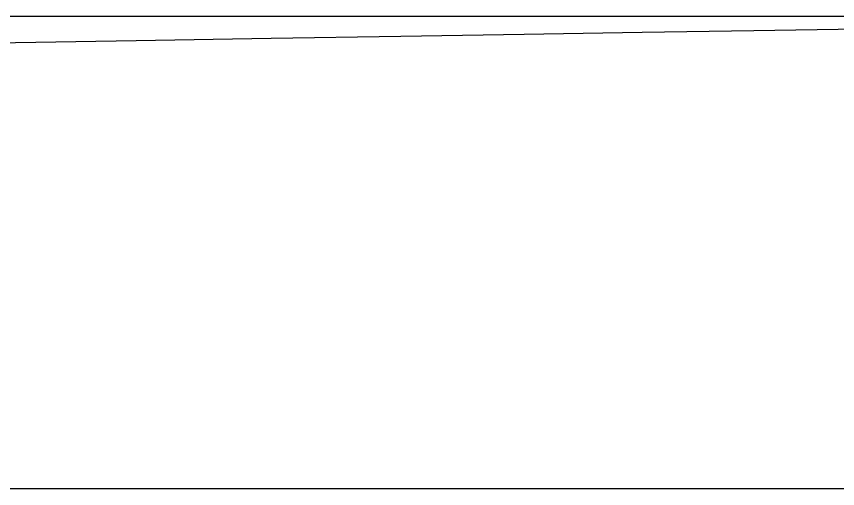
# Model space of a CAD drawing. Header units: inches. Extents: x 0 to 77285, y -118 to 40065.
# Drawn here: x 21140.4 to 21144.646, y 2653.835 to 2656.278 of the extents above; entities that cross this region are included whole.
import ezdxf

# ---------------------------------------------------------------- set-up
doc = ezdxf.new("R2010")
doc.units = ezdxf.units.IN
doc.header["$LTSCALE"] = 5
doc.header["$MEASUREMENT"] = 0
doc.layers.add('55', color=5, linetype='Continuous')

# ---------------------------------------------------------------- blocks, each defined once
blk = doc.blocks.new('A$C674316cb')
blk.add_line((40.5, 170), (40.5, 5145))
blk = doc.blocks.new('A$Ce6d7c87e')
blk.add_line((-242.0041, -17.5576), (-263.5041, -17.5576))
blk.add_lwpolyline([(-258.336, -17.8879), (-257.2784, -17.8704), (-256.243, -17.8532), (-255.2304, -17.8365), (-254.241, -17.8203), (-253.2755, -17.8044), (-252.3342, -17.789), (-251.4178, -17.774), (-250.5268, -17.7595), (-249.6616, -17.7454), (-248.8229, -17.7317), (-248.0111, -17.7186), (-247.2268, -17.7059), (-246.4705, -17.6937), (-245.7427, -17.6819), (-245.0439, -17.6707), (-244.3747, -17.6599), (-243.7356, -17.6497), (-243.1271, -17.6399), (-242.5498, -17.6307), (-242.0041, -17.622)])
blk = doc.blocks.new('A$Cdd77d11a')
blk.add_line((-47.0041, -17.5576), (-68.5041, -17.5576))
blk.add_lwpolyline([(-63.336, -17.8879), (-62.2784, -17.8704), (-61.243, -17.8532), (-60.2304, -17.8365), (-59.241, -17.8203), (-58.2755, -17.8044), (-57.3342, -17.789), (-56.4178, -17.774), (-55.5268, -17.7595), (-54.6616, -17.7454), (-53.8229, -17.7317), (-53.0111, -17.7186), (-52.2268, -17.7059), (-51.4705, -17.6937), (-50.7427, -17.6819), (-50.0439, -17.6707), (-49.3747, -17.6599), (-48.7356, -17.6497), (-48.1271, -17.6399), (-47.5498, -17.6307), (-47.0041, -17.622)])
blk = doc.blocks.new('A$C0d65e141')
at = {"layer": '55'}
for name, p in [('A$Ce6d7c87e', (0, 119.5)), ('A$Cdd77d11a', (-195, 119.5))]:
    blk.add_blockref(name, p, dxfattribs=at)
blk = doc.blocks.new('A$C4ccd2fab')
blk.add_blockref('A$C0d65e141', (0, -34.5))
blk = doc.blocks.new('A$C46a7a1d0')
blk.add_blockref('A$C4ccd2fab', (0, 0, 0))

msp = doc.modelspace()

# ---------------------------------------------------------------- block references
at = {"rotation": 270}
msp.add_blockref('A$C674316cb', (16541.76552788, 2694.33538786), dxfattribs=at)
msp.add_blockref('A$C46a7a1d0', (21386.76167971, 2588.83538786))

doc.saveas('drawing.dxf')
